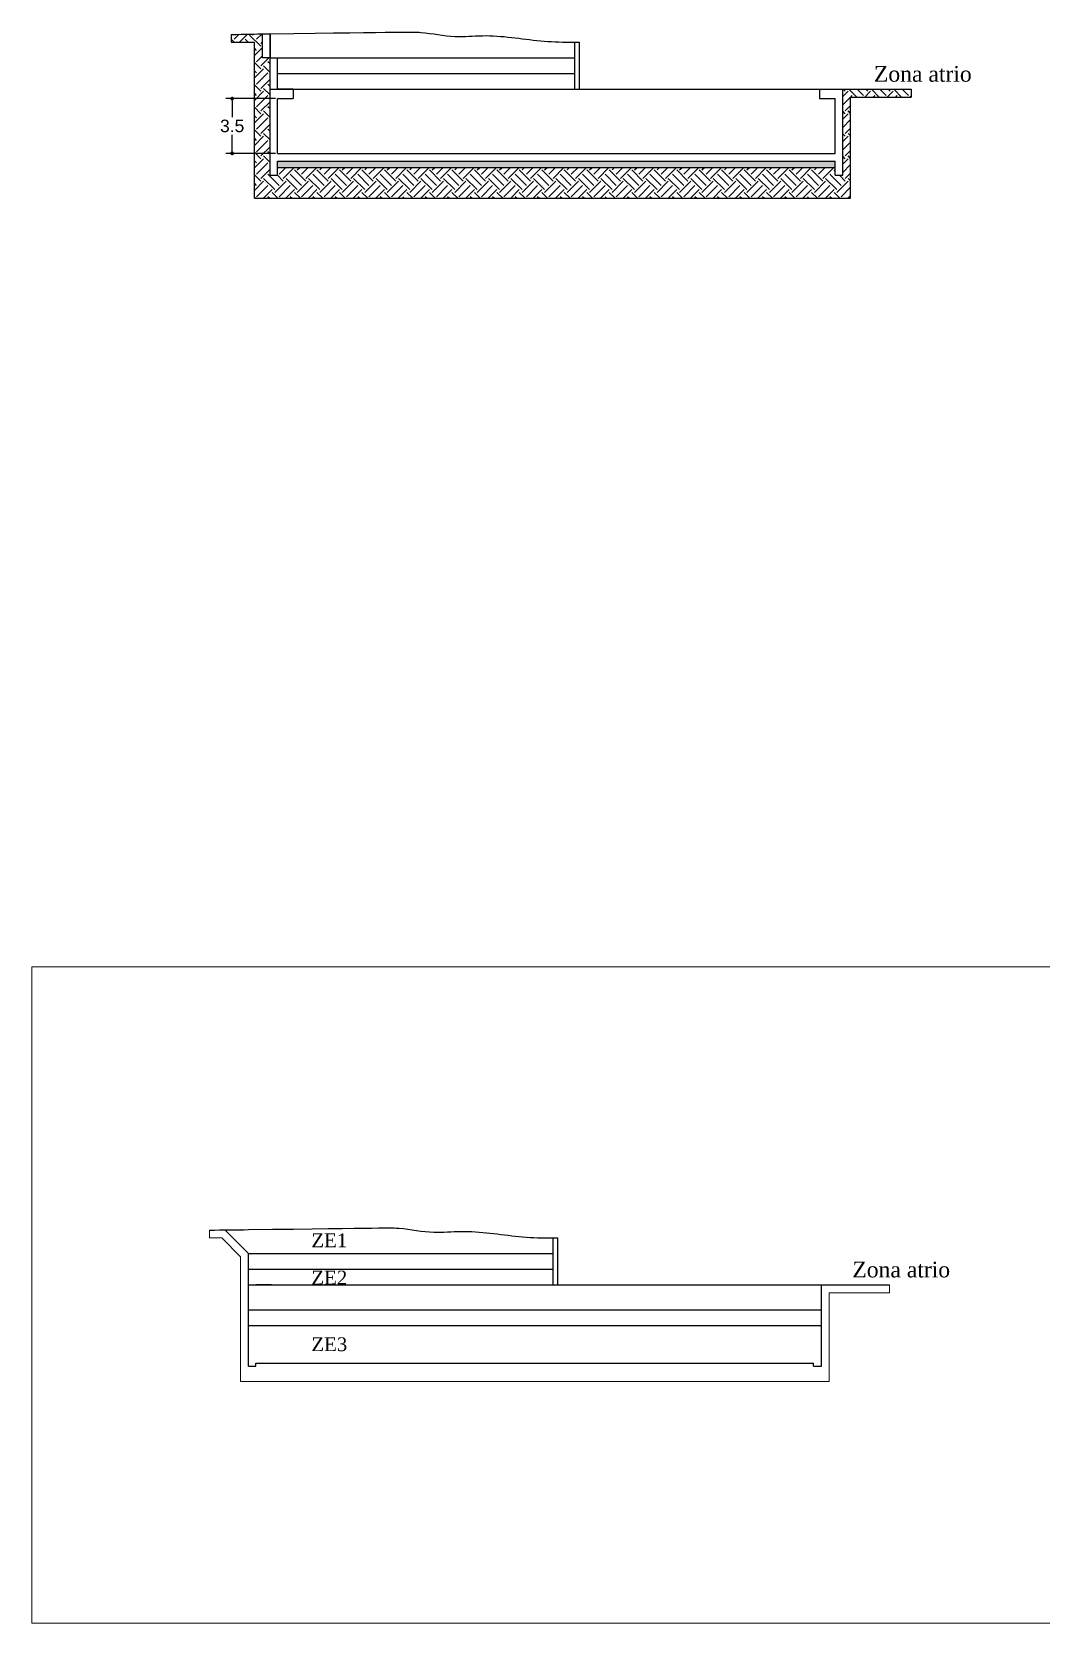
# Model space of a CAD drawing. Header units: metres. Extents: x 1491 to 3802, y 1670 to 4183.
# Drawn here: x 1601.9 to 1666.4, y 2035.9 to 2137.5 of the extents above; entities that cross this region are included whole.
import ezdxf

# ---------------------------------------------------------------- set-up
doc = ezdxf.new("R2010")
doc.units = ezdxf.units.M
for name, color, linetype in [('03_TEXT_int', 7, 'Continuous'), ('04_TEXT_int_sec', 7, 'Continuous'), ('0E_TEX_INT', 7, 'Continuous'), ('44_HS_Terreno', 8, 'Continuous'), ('50_HS_Granular', 8, 'Continuous')]:
    doc.layers.add(name, color=color, linetype=linetype)
doc.layers.add('Lim_Hatch', color=254, linetype='Continuous', lineweight=0)
doc.styles.add('Annota_RDC', font='Times New Roman.ttf', dxfattribs={"height": 2.2})
doc.styles.add('Annota_RDC_sec', font='Times New Roman.ttf', dxfattribs={"height": 2})
doc.styles.add('Annotative', font='Arial.ttf')
doc.dimstyles.new('Annotative_RDC', dxfattribs={"dimscale": 0.15, "dimtxt": 2, "dimasz": 0.6, "dimexe": 1, "dimexo": 0.3, "dimgap": 0.4, "dimtad": 1, "dimtih": 1, "dimtoh": 1, "dimdec": 1, "dimzin": 1, "dimdsep": 46, "dimtxsty": 'Annotative', "dimblk": 'DOT', "dimblk1": 'DOT', "dimblk2": 'DOT', "dimcen": 0.01, "dimclrd": 191, "dimclre": 191, "dimclrt": 7, "dimadec": 0, "dimazin": 0, "dimtfac": 1, "dimtdec": 1, "dimtmove": 2, "dimatfit": 3, "dimldrblk": 'DOT', "dimfxl": 1, "dimtolj": 1, "dimtzin": 0, "dimarcsym": 0})

# ---------------------------------------------------------------- blocks, each defined once
blk = doc.blocks.new('_DOT')
at = {"color": 0, "linetype": 'Continuous'}
blk.add_line((-0.5, 0), (-1, 0), dxfattribs=at)
at = {"color": 0, "linetype": 'Continuous', "const_width": 0.5}
blk.add_lwpolyline([(-0.25, 0, 1), (0.25, 0, 1)], format="xyb", close=True, dxfattribs=at)
blk = doc.blocks.new('*D37')
at = {"layer": '50_HS_Granular', "color": 191, "lineweight": -2, "transparency": 16777216}
for p, q in [((1617.48, 2133.24), (1614.3, 2133.24)), ((1614.7, 2133), (1614.7, 2132.06)), ((1614.7, 2129.98), (1614.7, 2130.93)), ((1617.48, 2129.74), (1614.3, 2129.74))]:
    blk.add_line(p, q, dxfattribs=at)
at = {"layer": 'Defpoints', "color": 0, "transparency": 16777216}
for p in [(1617.6, 2133.24), (1614.7, 2129.74), (1617.6, 2129.74)]:
    blk.add_point(p, dxfattribs=at)
at = {"layer": '50_HS_Granular', "color": 191, "lineweight": -2, "transparency": 16777216, "xscale": 0.24, "yscale": 0.24, "zscale": 0.24}
for p, rotation in [((1614.7, 2133.24), 90), ((1614.7, 2129.74), 270)]:
    blk.add_blockref('_DOT', p, dxfattribs=dict(at, rotation=rotation))
at = {"layer": '50_HS_Granular', "color": 7, "transparency": 16777216, "insert": (1614.7, 2131.49), "char_height": 0.8, "attachment_point": 5, "style": 'Annotative'}
blk.add_mtext('\\A1;3.5', dxfattribs=at)

msp = doc.modelspace()

# ---------------------------------------------------------------- hatches: boundary and pattern name
at = {"layer": '44_HS_Terreno'}
h = msp.add_hatch(dxfattribs=at)
h.set_pattern_fill('EARTH', color=256, scale=0.4, angle=45)
h.set_pattern_definition([(45, (123.6514, 116.5627), (9e-17, 1.43684098), [1.016, -1.016]), (45, (123.382, 116.8321), (9e-17, 1.43684098), [1.016, -1.016]), (45, (123.1126, 117.1015), (9e-17, 1.43684098), [1.016, -1.016]), (135, (123.1126, 117.2811), (-1.43684098, 9e-17), [1.016, -1.016]), (135, (123.382, 117.5505), (-1.43684098, 9e-17), [1.016, -1.016]), (135, (123.6514, 117.8199), (-1.43684098, 9e-17), [1.016, -1.016])])
edge = h.paths.add_edge_path()
edge.add_spline(control_points=[(1616.64, 2137.38), (1616.33, 2137.37), (1615.51, 2137.35), (1614.63, 2137.34)], knot_values=[0, 0, 0, 0, 0.089911, 0.089911, 0.089911, 0.089911], degree=3, periodic=0)
edge.add_line((1614.63, 2137.34), (1614.63, 2136.84))
edge.add_line((1614.63, 2136.84), (1616.12, 2136.84))
edge.add_line((1616.12, 2136.84), (1616.12, 2126.87))
edge.add_line((1616.12, 2126.87), (1654.23, 2126.87))
edge.add_line((1654.23, 2126.87), (1654.23, 2133.34))
edge.add_line((1654.23, 2133.34), (1658.09, 2133.34))
edge.add_line((1658.09, 2133.34), (1658.09, 2133.84))
edge.add_line((1658.09, 2133.84), (1653.73, 2133.84))
edge.add_line((1653.73, 2133.84), (1653.73, 2128.34))
edge.add_line((1653.73, 2128.34), (1653.24, 2128.34))
edge.add_line((1653.24, 2128.34), (1653.24, 2128.84))
edge.add_line((1653.24, 2128.84), (1617.6, 2128.84))
edge.add_line((1617.6, 2128.84), (1617.6, 2128.34))
edge.add_line((1617.6, 2128.34), (1617.12, 2128.34))
edge.add_line((1617.12, 2128.34), (1617.12, 2135.84))
edge.add_line((1617.12, 2135.84), (1616.64, 2135.84))
edge.add_line((1616.64, 2135.84), (1616.64, 2137.38))
at = {"layer": '50_HS_Granular'}
h = msp.add_hatch(dxfattribs=at)
h.set_pattern_fill('GRAVEL', color=256, scale=0.1)
h.set_pattern_definition([(228.0127875, (124.38289, 117.57869), (-8.1280000006, -9.1439999994), [0.13668858, -13.53219346]), (184.969741, (124.291452, 117.477087), (12.1919999952, 1.0160000579), [0.2345619, -23.22161956]), (132.510447, (124.05777, 117.45677), (10.1600000043, -11.1759999961), [0.1653926, -16.3738891]), (267.273689, (123.66153, 117.202767), (1.0160000021, 20.3199999999), [0.2136018, -21.14657497]), (292.8336542, (123.65137, 116.989407), (-5.0800000004, 12.1919999998), [0.2094535, -20.7359231]), (357.273689, (123.73265, 116.796367), (-20.3199999999, 1.0160000021), [0.2136018, -21.14657497]), (37.6942405, (123.946012, 116.786207), (-13.2079999994, -10.16000000076), [0.28247746, -27.96524613]), (72.2553284, (124.169532, 116.958927), (7.1120000019, 22.3519999994), [0.2666878, -26.40210264]), (121.4295656, (124.25081, 117.212927), (-8.12800000115, 13.2079999993), [0.2143252, -21.21821828]), (175.2363583, (124.13905, 117.39581), (11.1759999998, -1.0160000018), [0.2446853, -11.9895748]), (222.3974378, (123.895212, 117.416127), (-12.1919999996, -11.17600000043), [0.31643117, -31.326709]), (138.814075, (124.66737, 117.19261), (-7.1119999996, 6.0960000005), [0.1080018, -10.69222633]), (171.4692344, (124.58609, 117.263727), (13.2080000004, -2.0319999977), [0.2054728, -20.3418556]), (225, (124.3829, 117.2942), (-1e-16, -1.016), [0.14368374, -1.29315724]), (203.1985905, (124.31177, 117.41613), (5.08, 2.0319999996), [0.07737653, -7.66024895]), (291.8014095, (124.24065, 117.38565), (-1.016, 3.048), [0.10942625, -5.3619012]), (30.9637565, (124.2813, 117.28405), (3.048, 2.032), [0.17772786, -5.74651926]), (161.565051, (124.4337, 117.3755), (2.032, -1.016), [0.12851486, -3.08435925]), (16.3895403, (123.65137, 117.385647), (10.16, 3.048), [0.1800352, -17.82353067]), (70.346176, (123.82409, 117.43645), (-4.0640000004, -11.1759999999), [0.15103958, -14.95288627]), (293.1985905, (124.43369, 117.57869), (-2.0319999996, 5.08), [0.15475204, -7.58287344]), (343.6104597, (124.49465, 117.436447), (-10.1600000002, 3.0479999993), [0.1800352, -17.82353067]), (339.443955, (123.65137, 116.75573), (-5.08, 2.032), [0.1736141, -8.50709373]), (294.7751406, (123.81393, 116.69477), (-5.080000006, 11.1759999973), [0.14546885, -14.40143735]), (66.8014095, (124.44385, 116.56269), (2.032, 5.08), [0.15475204, -7.58287344]), (17.3540246, (124.50481, 116.704927), (-13.2079999997, -4.0640000009), [0.1703131, -16.8609504]), (69.443955, (123.94601, 116.56269), (-2.032, -5.08), [0.08680704, -8.59390077]), (101.3099325, (124.3829, 116.56269), (-1.016, 4.064), [0.05180584, -5.128798]), (165.963757, (124.37273, 116.61349), (3.048, -1.016), [0.2094535, -3.97962184]), (186.009006, (124.16953, 116.664287), (10.16, 1.0160000005), [0.1941068, -19.21654595]), (303.690068, (124.2813, 117.1926), (-1.016, 2.032), [0.14652955, -3.51671054]), (353.1572266, (124.362572, 117.070687), (17.2720000001, -2.0319999991), [0.2558227, -25.32640363]), (60.945396, (124.61657, 117.04021), (-4.064, -7.112), [0.1046033, -10.35575693]), (90, (124.6674, 117.1316), (-1.016, 1.016), [0.06096, -0.95504]), (120.256437, (124.14921, 116.69477), (4.0639999995, -7.1120000003), [0.1411468, -13.9735763]), (48.0127875, (124.07809, 116.81669), (8.1280000007, 9.1439999994), [0.27337715, -13.3955049]), (0, (124.261, 117.0199), (1.016, 1.016), [0.26416, -0.75184]), (325.3048465, (124.52513, 117.01989), (10.1600000038, -7.1119999945), [0.16064382, -15.9037267]), (254.054604, (124.65721, 116.92845), (-1.016, -4.064), [0.14793163, -7.24866]), (207.6459754, (124.616572, 116.786207), (-19.3040000007, -10.15999999865), [0.24085804, -23.84498577]), (175.4260787, (124.403212, 116.674447), (-13.208, 1.016), [0.2548118, -25.2263386])])
h.paths.add_polyline_path([(1653.24, 2128.84), (1653.24, 2129.24), (1617.6, 2129.24), (1617.6, 2128.84)])

# ---------------------------------------------------------------- linework, layer by layer
for p, q in [((1616.12, 2126.87), (1616.12, 2136.84)), ((1617.12, 2128.34), (1617.12, 2137.38)), ((1617.6, 2137.38), (1617.6, 2137.38)), ((1636.57, 2136.84), (1636.57, 2133.84)), ((1636.57, 2136.84), (1636.87, 2136.84)), ((1636.87, 2136.84), (1636.87, 2133.84)), ((1617.12, 2135.84), (1617.6, 2135.84)), ((1617.12, 2135.84), (1636.57, 2135.84)), ((1617.6, 2133.84), (1617.6, 2135.84)), ((1617.6, 2134.84), (1636.57, 2134.84)), ((1617.12, 2133.84), (1636.57, 2133.84)), ((1636.57, 2133.84), (1652.24, 2133.84)), ((1652.24, 2133.84), (1653.73, 2133.84)), ((1653.73, 2128.34), (1653.73, 2133.84)), ((1653.73, 2133.84), (1658.09, 2133.84)), ((1617.6, 2129.74), (1617.6, 2133.24)), ((1617.6, 2133.24), (1618.6, 2133.24)), ((1652.24, 2133.24), (1653.24, 2133.24)), ((1653.24, 2129.74), (1653.24, 2133.24)), ((1654.23, 2126.87), (1654.23, 2133.34)), ((1654.23, 2133.34), (1658.09, 2133.34)), ((1617.6, 2129.74), (1653.24, 2129.74)), ((1617.6, 2128.34), (1617.6, 2129.24)), ((1617.6, 2129.24), (1653.24, 2129.24)), ((1617.6, 2128.84), (1653.24, 2128.84)), ((1653.24, 2128.34), (1653.24, 2129.24)), ((1617.12, 2128.34), (1617.6, 2128.34)), ((1653.24, 2128.34), (1653.73, 2128.34)), ((1616.22, 2061), (1616.22, 2061)), ((1635.19, 2060.46), (1635.19, 2057.46)), ((1635.19, 2060.46), (1635.49, 2060.46)), ((1635.49, 2060.46), (1635.49, 2057.46)), ((1615.74, 2052.26), (1615.74, 2059.46)), ((1615.74, 2059.46), (1616.22, 2059.46)), ((1615.74, 2059.46), (1635.19, 2059.46)), ((1615.74, 2058.46), (1635.19, 2058.46)), ((1615.74, 2057.46), (1652.36, 2057.46)), ((1652.36, 2052.26), (1652.36, 2057.46)), ((1652.36, 2057.46), (1656.71, 2057.46)), ((1615.74, 2055.86), (1652.36, 2055.86)), ((1615.74, 2054.86), (1652.36, 2054.86)), ((1616.22, 2052.26), (1616.22, 2052.46)), ((1616.22, 2052.46), (1651.86, 2052.46)), ((1651.86, 2052.26), (1651.86, 2052.46)), ((1615.74, 2052.26), (1616.22, 2052.26)), ((1651.86, 2052.26), (1652.36, 2052.26))]:
    msp.add_line(p, q)
at = {"linetype": 'Continuous', "ltscale": 12}
for points in [[(1614.63, 2137.34), (1615.51, 2137.35), (1616.33, 2137.37), (1616.64, 2137.38)], [(1613.25, 2060.96), (1614.13, 2060.97), (1614.95, 2060.98), (1615.26, 2060.99)], [(1613.25, 2060.96), (1614.13, 2060.97), (1614.95, 2060.98), (1615.74, 2060.99)]]:
    msp.add_open_spline(points, degree=3, dxfattribs=at)
for points in [[(1617.12, 2137.38), (1625.79, 2137.5), (1627.02, 2137.52), (1628.79, 2137.1), (1631.36, 2137.39), (1633.79, 2136.93), (1635.76, 2136.84), (1636.48, 2136.84), (1636.57, 2136.84)], [(1615.74, 2060.99), (1624.42, 2061.11), (1625.64, 2061.13), (1627.42, 2060.72), (1629.99, 2061.01), (1632.42, 2060.55), (1634.38, 2060.46), (1635.1, 2060.46), (1635.19, 2060.46)]]:
    msp.add_open_spline(points, degree=3, knots=[0.097122, 0.097122, 0.097122, 0.097122, 1.131121, 2.732888, 3.984948, 6.662257, 8.023629, 8.223634, 8.223634, 8.223634, 8.223634], dxfattribs=at)
at = {"layer": '03_TEXT_int'}
for p, q in [((1614.63, 2137.34), (1614.63, 2136.84)), ((1614.63, 2136.84), (1616.12, 2136.84)), ((1618.6, 2133.84), (1617.6, 2133.84)), ((1618.6, 2133.84), (1618.6, 2133.24)), ((1652.24, 2133.84), (1652.24, 2133.24)), ((1658.09, 2133.84), (1658.09, 2133.34)), ((1616.12, 2126.87), (1654.23, 2126.87)), ((1617.22, 2057.46), (1616.22, 2057.46))]:
    msp.add_line(p, q, dxfattribs=at)
msp.add_lwpolyline([(1617.12, 2135.84), (1616.64, 2135.84), (1616.64, 2137.38), (1617.12, 2137.38)], close=True, dxfattribs=at)
at = {"layer": '0E_TEX_INT'}
for p, q in [((1615.74, 2059.46), (1614.23, 2060.97)), ((1615.24, 2059.25), (1614.03, 2060.46))]:
    msp.add_line(p, q, dxfattribs=at)
at = {"layer": 'Lim_Hatch'}
for p, q in [((1613.25, 2060.96), (1613.25, 2060.46)), ((1613.25, 2060.96), (1613.25, 2060.46)), ((1613.25, 2060.46), (1614.03, 2060.46)), ((1614.74, 2060.46), (1614.74, 2060.46)), ((1615.24, 2051.28), (1615.24, 2059.25)), ((1656.71, 2057.46), (1656.71, 2056.96)), ((1652.86, 2051.28), (1652.86, 2056.96)), ((1652.86, 2056.96), (1656.71, 2056.96)), ((1615.24, 2051.28), (1652.86, 2051.28))]:
    msp.add_line(p, q, dxfattribs=at)
msp.add_lwpolyline([(1601.9, 2077.77), (1710.86, 2077.77), (1710.86, 2035.85), (1601.9, 2035.85)], close=True, dxfattribs=at)

# ---------------------------------------------------------------- texts
at = {"width": 6.8042, "attachment_point": 1, "style": 'Annota_RDC'}
for s, insert, char_height in [('\\pxqc;Zona atrio ', (1655.44, 2135.32), 1), ('\\pxqc;ZE1 ', (1617.51, 2060.75), 0.88), ('\\pxqc;Zona atrio ', (1654.06, 2058.94), 1), ('\\pxqc;ZE2 ', (1617.51, 2058.37), 0.88), ('\\pxqc;ZE3', (1617.51, 2054.11), 0.88)]:
    msp.add_mtext(s, dxfattribs=dict(at, insert=insert, char_height=char_height))
at = {"layer": '04_TEXT_int_sec', "insert": (1639.33, 2059.18), "char_height": 0.8, "width": 5.2938, "attachment_point": 1, "style": 'Annota_RDC_sec'}
msp.add_mtext('\\A1;', dxfattribs=at)

# ---------------------------------------------------------------- dimensions: what is measured, and where the dimension line sits
at = {"layer": '50_HS_Granular'}
dim = msp.add_linear_dim(base=(1614.7, 2129.74), p1=(1617.6, 2133.24), p2=(1617.6, 2129.74), angle=90, dimstyle='Annotative_RDC', dxfattribs=at)
dim.commit()
dim.dimension.update_dxf_attribs({"geometry": '*D37', "text_midpoint": (1614.7, 2131.49)})

doc.saveas('drawing.dxf')
